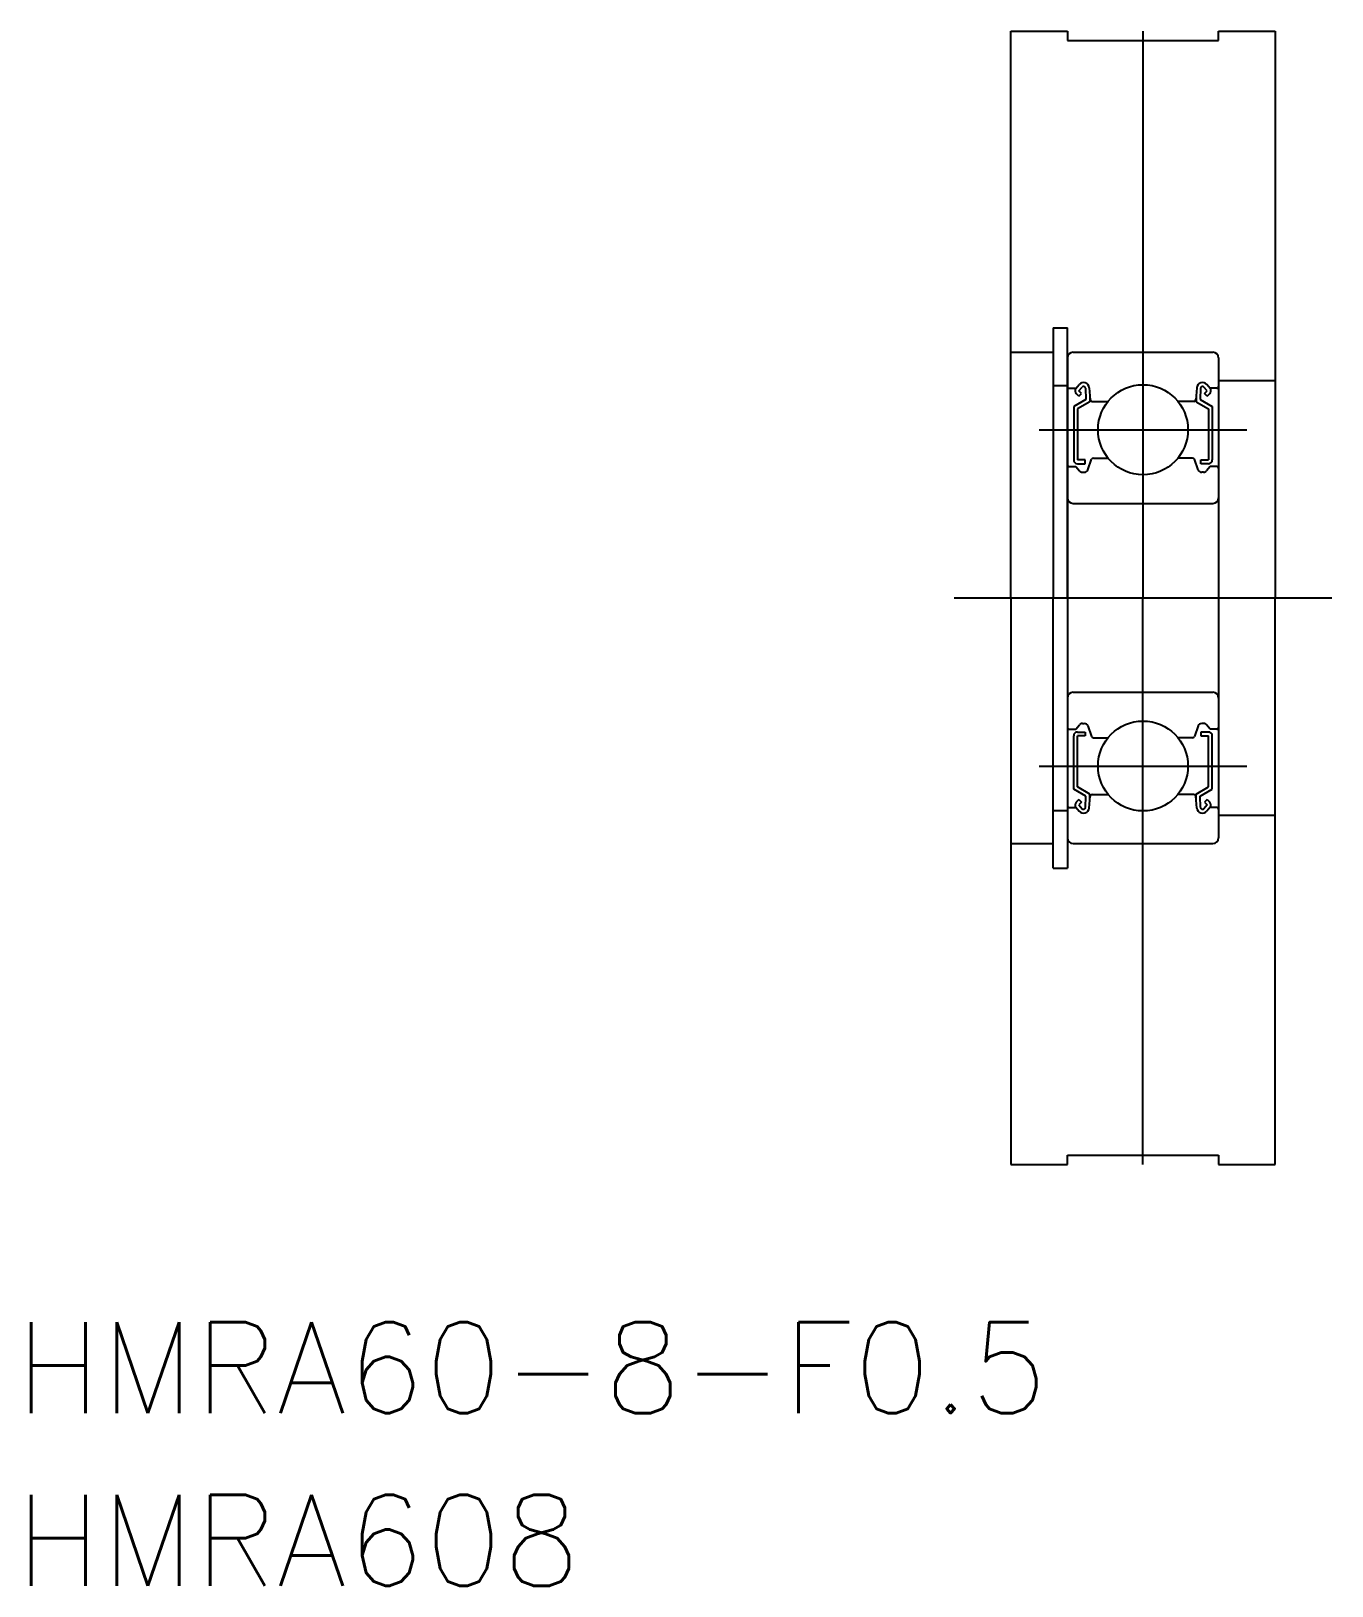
# Model space of a CAD drawing. Extents: x 154.8 to 223.7, y 104.5 to 186.8.
import ezdxf

# ---------------------------------------------------------------- set-up
doc = ezdxf.new("R2010")
doc.units = 0
doc.linetypes.add('CENTER', pattern=[50.8, 31.75, -6.35, 6.35, -6.35])
doc.layers.get('0').update_dxf_attribs({"linetype": 'CONTINUOUS'})
doc.layers.add('CENTER', color=1, linetype='CENTER')
doc.styles.get("Standard").update_dxf_attribs({"font": 'txt.shx'})

msp = doc.modelspace()

# ---------------------------------------------------------------- linework, layer by layer
at = {"color": 7, "linetype": 'CONTINUOUS'}
for p, q in [((206.696, 156.759), (206.696, 186.759)), ((206.696, 186.759), (209.696, 186.759)), ((209.696, 186.759), (209.696, 186.259)), ((209.696, 186.259), (217.696, 186.259)), ((217.696, 186.759), (220.696, 186.759)), ((217.696, 186.259), (217.696, 186.759)), ((220.696, 186.759), (220.696, 156.759)), ((208.946, 171.059), (209.696, 171.059)), ((208.946, 171.059), (208.946, 156.759)), ((209.696, 156.759), (209.696, 171.059)), ((206.696, 169.759), (208.946, 169.759)), ((209.996, 169.759), (217.396, 169.759)), ((209.696, 169.459), (209.696, 144.059)), ((217.696, 169.459), (217.696, 144.059)), ((208.946, 168.006), (209.696, 168.006)), ((210.145, 167.845), (210.316, 168.05)), ((210.298, 167.717), (210.468, 167.919)), ((217.094, 167.717), (216.924, 167.919)), ((217.248, 167.845), (217.077, 168.05)), ((217.696, 168.259), (220.696, 168.259)), ((209.796, 167.859), (210.156, 167.859)), ((210.677, 167.26), (210.027, 166.884)), ((210.298, 167.434), (210.157, 167.576)), ((210.877, 167.144), (210.227, 166.769)), ((210.439, 167.576), (210.298, 167.717)), ((210.298, 167.434), (210.439, 167.576)), ((210.645, 167.86), (210.677, 167.26)), ((210.845, 167.883), (210.899, 167.25)), ((210.877, 167.505), (210.877, 167.144)), ((210.999, 167.159), (211.847, 167.159)), ((216.394, 167.159), (215.546, 167.159)), ((216.548, 167.883), (216.493, 167.25)), ((216.515, 167.505), (216.515, 167.144)), ((216.515, 167.144), (217.165, 166.769)), ((216.748, 167.86), (216.715, 167.26)), ((216.715, 167.26), (217.365, 166.884)), ((216.953, 167.576), (217.094, 167.717)), ((217.094, 167.434), (216.953, 167.576)), ((217.094, 167.434), (217.236, 167.576)), ((217.596, 167.859), (217.236, 167.859)), ((210.027, 166.884), (210.027, 164.059)), ((210.227, 166.769), (210.227, 164.059)), ((217.165, 166.769), (217.165, 164.059)), ((217.365, 166.884), (217.365, 164.059)), ((210.627, 164.059), (210.227, 164.059)), ((210.227, 163.859), (210.627, 163.859)), ((210.627, 163.859), (210.627, 164.059)), ((210.775, 163.541), (210.976, 164.093)), ((211.07, 164.159), (211.847, 164.159)), ((216.322, 164.159), (215.546, 164.159)), ((216.618, 163.541), (216.416, 164.093)), ((216.765, 164.059), (217.165, 164.059)), ((216.765, 163.859), (216.765, 164.059)), ((217.165, 163.859), (216.765, 163.859)), ((209.796, 163.709), (210.146, 163.709)), ((210.146, 163.709), (210.338, 163.481)), ((210.491, 163.409), (210.587, 163.409)), ((216.902, 163.409), (216.805, 163.409)), ((217.246, 163.709), (217.055, 163.481)), ((217.596, 163.709), (217.246, 163.709)), ((209.996, 161.759), (217.396, 161.759)), ((206.696, 156.759), (206.696, 126.759)), ((208.946, 142.459), (208.946, 156.759)), ((209.696, 156.759), (209.696, 142.459)), ((220.696, 126.759), (220.696, 156.759)), ((209.996, 151.759), (217.396, 151.759)), ((209.796, 149.809), (210.146, 149.809)), ((210.146, 149.809), (210.338, 150.038)), ((210.491, 150.109), (210.587, 150.109)), ((210.775, 149.978), (210.976, 149.425)), ((216.618, 149.978), (216.416, 149.425)), ((216.902, 150.109), (216.805, 150.109)), ((217.246, 149.809), (217.055, 150.038)), ((217.596, 149.809), (217.246, 149.809)), ((210.027, 146.634), (210.027, 149.459)), ((210.227, 149.659), (210.627, 149.659)), ((210.627, 149.459), (210.227, 149.459)), ((210.227, 146.749), (210.227, 149.459)), ((210.627, 149.659), (210.627, 149.459)), ((211.07, 149.359), (211.847, 149.359)), ((216.322, 149.359), (215.546, 149.359)), ((217.165, 149.659), (216.765, 149.659)), ((216.765, 149.659), (216.765, 149.459)), ((216.765, 149.459), (217.165, 149.459)), ((217.165, 146.749), (217.165, 149.459)), ((217.365, 146.634), (217.365, 149.459)), ((210.677, 146.258), (210.027, 146.634)), ((210.877, 146.374), (210.227, 146.749)), ((216.515, 146.374), (217.165, 146.749)), ((216.715, 146.258), (217.365, 146.634)), ((210.145, 145.673), (210.316, 145.468)), ((210.298, 146.084), (210.157, 145.943)), ((210.298, 146.084), (210.439, 145.942)), ((210.439, 145.942), (210.298, 145.801)), ((210.298, 145.801), (210.468, 145.599)), ((210.645, 145.658), (210.677, 146.258)), ((210.845, 145.635), (210.899, 146.268)), ((210.877, 146.013), (210.877, 146.374)), ((210.999, 146.359), (211.847, 146.359)), ((216.394, 146.359), (215.546, 146.359)), ((216.548, 145.635), (216.493, 146.268)), ((216.515, 146.013), (216.515, 146.374)), ((216.748, 145.658), (216.715, 146.258)), ((217.094, 145.801), (216.924, 145.599)), ((217.094, 146.084), (216.953, 145.942)), ((216.953, 145.942), (217.094, 145.801)), ((217.248, 145.673), (217.077, 145.468)), ((217.094, 146.084), (217.236, 145.943)), ((208.946, 145.512), (209.696, 145.512)), ((209.796, 145.659), (210.156, 145.659)), ((217.596, 145.659), (217.236, 145.659)), ((217.696, 145.259), (220.696, 145.259)), ((206.696, 143.759), (208.946, 143.759)), ((209.996, 143.759), (217.396, 143.759)), ((208.946, 142.459), (209.696, 142.459)), ((206.696, 126.759), (209.696, 126.759)), ((209.696, 127.259), (217.696, 127.259)), ((209.696, 126.759), (209.696, 127.259)), ((217.696, 127.259), (217.696, 126.759)), ((217.696, 126.759), (220.696, 126.759))]:
    msp.add_line(p, q, dxfattribs=at)
for centre in [(213.696, 165.659), (213.696, 147.859)]:
    msp.add_circle(centre, 2.381, dxfattribs=at)
for centre, radius, start, end in [((209.996, 169.459), 0.3, 90, 180), ((217.396, 169.459), 0.3, 0, 90), ((209.796, 167.959), 0.1, 180, 270), ((210.546, 167.857), 0.3, 4.93539, 140.13695), ((210.545, 167.855), 0.1, 3.10166, 139.95027), ((216.847, 167.857), 0.3, 39.86305, 175.06461), ((216.848, 167.855), 0.1, 40.04973, 176.89834), ((217.596, 167.959), 0.1, 270, 0), ((210.298, 167.717), 0.2, 140.13695, 225.00202), ((210.999, 167.259), 0.1, 184.93539, 270), ((216.394, 167.259), 0.1, 270, 355.06461), ((217.094, 167.717), 0.2, 314.99798, 39.86305), ((210.227, 164.059), 0.2, 180, 270), ((211.07, 164.059), 0.1, 90, 159.99156), ((216.322, 164.059), 0.1, 20.00844, 90), ((217.165, 164.059), 0.2, 270, 0), ((209.796, 163.609), 0.1, 90, 180.81025), ((210.491, 163.609), 0.2, 219.97618, 270), ((210.587, 163.609), 0.2, 270, 339.99156), ((216.805, 163.609), 0.2, 200.00844, 270), ((216.902, 163.609), 0.2, 270, 320.02382), ((217.596, 163.609), 0.1, 359.18975, 90), ((209.996, 162.059), 0.3, 180, 270), ((217.396, 162.059), 0.3, 270, 0), ((209.996, 151.459), 0.3, 90, 180), ((217.396, 151.459), 0.3, 0, 90), ((209.796, 149.909), 0.1, 179.18975, 270), ((210.491, 149.909), 0.2, 90, 140.02382), ((210.587, 149.909), 0.2, 20.00844, 90), ((216.805, 149.909), 0.2, 90, 159.99156), ((216.902, 149.909), 0.2, 39.97618, 90), ((217.596, 149.909), 0.1, 270, 0.81025), ((210.227, 149.459), 0.2, 90, 180), ((211.07, 149.459), 0.1, 200.00844, 270), ((216.322, 149.459), 0.1, 270, 339.99156), ((217.165, 149.459), 0.2, 0, 90), ((210.298, 145.801), 0.2, 134.99798, 219.86305), ((210.999, 146.259), 0.1, 90, 175.06461), ((216.394, 146.259), 0.1, 4.93539, 90), ((217.094, 145.801), 0.2, 320.13695, 45.00202), ((209.796, 145.559), 0.1, 90, 180), ((210.546, 145.661), 0.3, 219.86305, 355.06461), ((210.545, 145.663), 0.1, 220.04973, 356.89834), ((216.847, 145.661), 0.3, 184.93539, 320.13695), ((216.848, 145.663), 0.1, 183.10166, 319.95027), ((217.596, 145.559), 0.1, 0, 90), ((209.996, 144.059), 0.3, 180, 270), ((217.396, 144.059), 0.3, 270, 0)]:
    msp.add_arc(centre, radius, start, end, dxfattribs=at)
at = {"layer": 'CENTER', "color": 1, "linetype": 'CENTER'}
for p, q in [((213.696, 186.759), (213.696, 156.759)), ((208.196, 165.659), (219.196, 165.659)), ((203.696, 156.759), (223.696, 156.759)), ((213.696, 126.759), (213.696, 156.759)), ((208.196, 147.859), (219.196, 147.859))]:
    msp.add_line(p, q, dxfattribs=at)

# ---------------------------------------------------------------- texts
at = {"color": 7, "linetype": 'CONTINUOUS'}
for s, height, p in [('HMRA60-8-F0.5', 4.81259, (154.011, 113.605)), ('HMRA608', 4.8126, (154.011, 104.461))]:
    msp.add_text(s, height=height, dxfattribs=at).set_placement(p)

doc.saveas('drawing.dxf')
